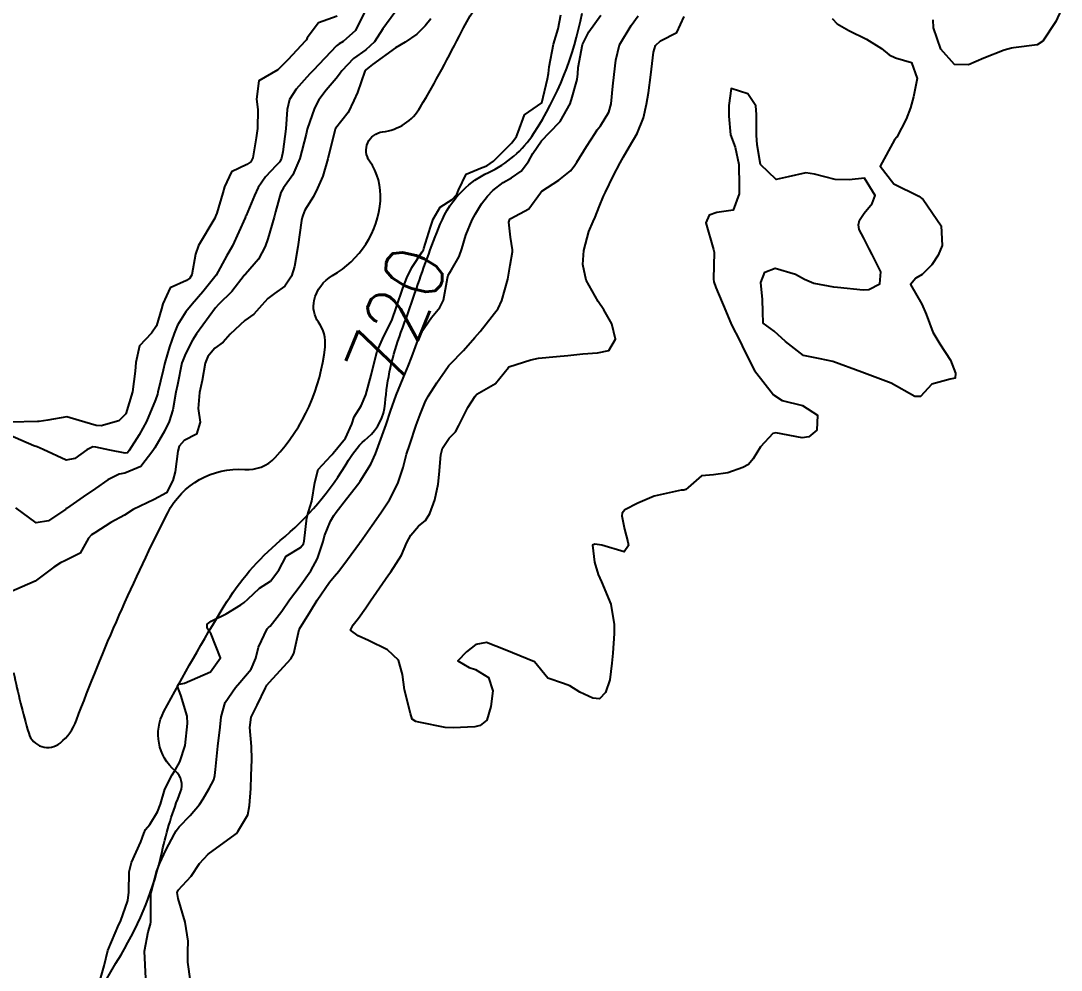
# Model space of a CAD drawing. Header units: metres. Extents: x 318500 to 325275, y 7408834 to 7428799.
# Drawn here: x 321747.1 to 321817.8, y 7416773.4 to 7416837.9 of the extents above; entities that cross this region are included whole.
import ezdxf
from ezdxf.enums import TextEntityAlignment as Align

# ---------------------------------------------------------------- set-up
doc = ezdxf.new("R2010")
doc.units = ezdxf.units.M
doc.header["$MEASUREMENT"] = 0
for name, color, linetype in [('Cotas', 45, 'Continuous'), ('Curvas de Nivel 1m', 11, 'Continuous'), ('Curvas de Nivel 5m', 15, 'Continuous'), ('Hidrografia', 140, 'Continuous')]:
    doc.layers.add(name, color=color, linetype=linetype)
doc.styles.add('Style-STANDARD', font='STANDARD.shx')

msp = doc.modelspace()

# ---------------------------------------------------------------- linework, layer by layer
at = {"layer": 'Curvas de Nivel 1m', "flags": 128}
for points, elevation in [([(321770.431, 7416838.471), (321769.801, 7416837.217), (321768.974, 7416836.486), (321768.699, 7416836.317), (321768.527, 7416836.174), (321766.923, 7416834.514), (321766.727, 7416834.296), (321766.503, 7416834.052), (321765.775, 7416833.246), (321765.319, 7416832.537), (321765.157, 7416831.852), (321765.081, 7416830.541), (321764.877, 7416828.986), (321764.771, 7416828.545), (321764.662, 7416828.311), (321764.422, 7416828.041), (321763.681, 7416827.287), (321763.185, 7416826.562), (321762.941, 7416826.015), (321762.371, 7416824.664), (321762.341, 7416824.6), (321762.329, 7416824.571), (321762.299, 7416824.501), (321761.444, 7416822.584), (321761.046, 7416821.883), (321760.337, 7416820.6), (321759.439, 7416819.476), (321758.709, 7416818.624), (321758.285, 7416818.097), (321757.706, 7416817.205), (321757.475, 7416816.638), (321757.173, 7416815.724), (321756.849, 7416814.644), (321756.73, 7416814.148), (321756.375, 7416812.648), (321756.341, 7416812.516), (321756.205, 7416812.117), (321755.594, 7416810.659), (321755.1, 7416809.742), (321754.43, 7416808.676), (321754.304, 7416808.531), (321754.157, 7416808.492), (321753.115, 7416808.696), (321752.163, 7416808.913), (321751.954, 7416808.921), (321751.555, 7416808.716), (321750.735, 7416808.14), (321750.149, 7416808.021), (321748.569, 7416808.754), (321748.162, 7416808.92), (321747.935, 7416808.991), (321746.175, 7416809.769)], 722), ([(321772.491, 7416838.441), (321771.659, 7416837.338), (321771.099, 7416836.461), (321770.524, 7416835.914), (321769.668, 7416835.329), (321768.885, 7416834.486), (321768.733, 7416834.262), (321768.502, 7416833.963), (321767.814, 7416833.177), (321767.31, 7416832.508), (321767.029, 7416831.954), (321766.533, 7416830.519), (321766.447, 7416830.187), (321766.036, 7416828.526), (321765.54, 7416827.406), (321764.914, 7416826.542), (321764.734, 7416826.206), (321764.375, 7416824.909), (321764.298, 7416824.623), (321764.276, 7416824.551), (321763.848, 7416823.062), (321763.679, 7416822.557), (321763.212, 7416821.686), (321762.322, 7416820.675), (321762.272, 7416820.62), (321762.24, 7416820.571), (321761.397, 7416819.491), (321760.499, 7416818.597), (321760.288, 7416818.367), (321759.002, 7416816.619), (321758.718, 7416816.169), (321758.249, 7416815.254), (321758.065, 7416814.809), (321758.013, 7416814.632), (321757.699, 7416813.154), (321757.605, 7416812.636), (321757.39, 7416811.446), (321757.14, 7416810.641), (321756.824, 7416810), (321756.163, 7416808.868), (321756.081, 7416808.732), (321756.035, 7416808.652), (321755.209, 7416807.599), (321754.137, 7416807.145), (321753.754, 7416807.067), (321752.98, 7416806.697), (321752.124, 7416806.104), (321751.304, 7416805.532), (321750.155, 7416804.73), (321750.127, 7416804.712), (321750.11, 7416804.698), (321748.946, 7416803.898), (321748.095, 7416803.764), (321746.719, 7416804.781)], 721), ([(321755.547, 7416772.787), (321755.466, 7416774.654), (321755.723, 7416775.958), (321755.882, 7416776.495), (321755.901, 7416776.648), (321755.896, 7416778.51), (321755.912, 7416778.648), (321756.314, 7416780.113), (321756.506, 7416780.643), (321756.923, 7416781.514), (321757.505, 7416782.633), (321757.615, 7416782.83), (321757.817, 7416783.098), (321758.578, 7416783.869), (321759.194, 7416784.61), (321759.45, 7416785.002), (321759.857, 7416785.702), (321760.169, 7416786.292), (321760.248, 7416786.594), (321760.285, 7416787.004), (321760.445, 7416788.592), (321760.612, 7416789.887), (321760.685, 7416790.589), (321760.96, 7416791.559), (321761.645, 7416792.575), (321761.953, 7416792.908), (321762.716, 7416793.809), (321763.045, 7416794.559), (321763.216, 7416795.323), (321763.816, 7416796.552), (321763.906, 7416796.646), (321764.003, 7416796.738), (321764.794, 7416797.762), (321765.323, 7416798.531), (321766.04, 7416799.489), (321766.782, 7416800.509), (321767.223, 7416801.342), (321767.602, 7416802.497), (321767.707, 7416802.874), (321768.101, 7416803.889), (321768.326, 7416804.268), (321768.491, 7416804.486), (321769.197, 7416805.401), (321770.028, 7416806.471), (321770.075, 7416806.526), (321770.132, 7416806.603), (321770.863, 7416807.746), (321771.168, 7416808.455), (321771.431, 7416809.191), (321771.895, 7416810.444), (321772.199, 7416811.347), (321772.575, 7416812.435), (321773.048, 7416813.607), (321773.39, 7416814.423), (321773.63, 7416815.039), (321774.14, 7416816.412), (321774.273, 7416816.696), (321774.966, 7416817.721), (321775.532, 7416818.398), (321775.786, 7416818.907), (321776.055, 7416820.393), (321776.119, 7416820.596), (321776.329, 7416820.957), (321776.868, 7416821.856), (321777.038, 7416822.38), (321777.308, 7416823.324), (321777.747, 7416824.369), (321777.966, 7416824.777), (321778.386, 7416825.437), (321778.779, 7416825.97), (321779.141, 7416826.349), (321779.859, 7416826.888), (321780.413, 7416827.205), (321781.077, 7416827.667), (321781.562, 7416828.319), (321781.876, 7416828.875), (321782.444, 7416829.732), (321782.999, 7416830.302), (321783.715, 7416831.037), (321784.416, 7416832.281), (321784.431, 7416832.33), (321784.484, 7416832.548), (321784.871, 7416833.908), (321784.917, 7416834.274), (321784.942, 7416834.703), (321785.236, 7416836.273), (321785.677, 7416837.134), (321786.48, 7416838.261)], 721), ([(321817.784, 7416838.63), (321817.425, 7416837.847), (321816.54, 7416836.5), (321816.151, 7416836.249), (321814.532, 7416836.04), (321814.397, 7416836.018), (321813.911, 7416835.889), (321812.524, 7416835.351), (321811.492, 7416834.898), (321810.52, 7416834.908), (321809.599, 7416835.949), (321809.107, 7416837.399), (321809.071, 7416837.955)], 723), ([(321768.556, 7416838.205), (321767.299, 7416837.758), (321766.533, 7416836.72), (321766.469, 7416836.583), (321766.417, 7416836.522), (321765.217, 7416835.24), (321764.532, 7416834.55), (321763.249, 7416833.812), (321763.091, 7416832.564), (321763.174, 7416831.858), (321763.146, 7416830.563), (321763.065, 7416829.943), (321762.829, 7416828.566), (321762.689, 7416828.305), (321762.423, 7416828.113), (321761.378, 7416827.623), (321760.898, 7416826.593), (321760.801, 7416826.187), (321760.373, 7416824.804), (321760.316, 7416824.655), (321760.298, 7416824.601), (321760.249, 7416824.482), (321759.144, 7416822.618), (321758.929, 7416822.034), (321758.674, 7416820.625), (321758.557, 7416820.386), (321758.314, 7416820.228), (321757.203, 7416819.745), (321756.702, 7416818.646), (321756.622, 7416818.311), (321756.275, 7416817.165), (321755.95, 7416816.655), (321755.127, 7416815.797), (321754.871, 7416814.671), (321754.827, 7416814.075), (321754.644, 7416812.673), (321754.195, 7416811.182), (321753.713, 7416810.687), (321752.526, 7416810.364), (321752.185, 7416810.386), (321751.026, 7416810.722), (321750.192, 7416810.966), (321748.888, 7416810.75), (321748.298, 7416810.648), (321748.188, 7416810.645), (321746.368, 7416810.607)], 723), ([(321758.582, 7416772.616), (321758.406, 7416773.912), (321758.405, 7416774.62), (321758.437, 7416775.339), (321758.234, 7416776.622), (321757.754, 7416778.233), (321757.696, 7416778.631), (321757.705, 7416778.686), (321757.763, 7416778.808), (321758.644, 7416779.75), (321759.213, 7416780.609), (321759.796, 7416781.242), (321761.638, 7416782.573), (321761.722, 7416782.66), (321761.813, 7416782.775), (321762.481, 7416783.912), (321762.614, 7416784.562), (321762.702, 7416785.717), (321762.728, 7416786.561), (321762.756, 7416787.686), (321762.746, 7416788.561), (321762.616, 7416789.856), (321762.716, 7416790.562), (321763.119, 7416791.371), (321763.689, 7416792.553), (321763.783, 7416792.72), (321763.954, 7416792.943), (321765.405, 7416794.528), (321765.61, 7416794.891), (321765.983, 7416796.52), (321766, 7416796.551), (321766.758, 7416797.77), (321767.208, 7416798.502), (321768.042, 7416799.739), (321768.384, 7416800.149), (321768.667, 7416800.484), (321769.264, 7416801.276), (321770.079, 7416802.379), (321770.117, 7416802.431), (321770.143, 7416802.469), (321770.949, 7416803.606), (321771.542, 7416804.449), (321772.119, 7416805.336), (321772.684, 7416806.432), (321773.049, 7416807.524), (321773.286, 7416808.423), (321773.494, 7416809.096), (321773.945, 7416810.414), (321774.197, 7416811.129), (321774.578, 7416812.035), (321774.779, 7416812.404), (321775.347, 7416813.275), (321776.11, 7416814.391), (321776.165, 7416814.467), (321776.242, 7416814.555), (321777.152, 7416815.481), (321777.93, 7416816.365), (321778.274, 7416816.77), (321779.509, 7416818.342), (321779.764, 7416818.872), (321780.174, 7416820.332), (321780.2, 7416820.454), (321780.334, 7416821.272), (321780.483, 7416822.194), (321780.481, 7416822.329), (321780.358, 7416823.173), (321780.239, 7416824.202), (321780.271, 7416824.331), (321780.308, 7416824.394), (321780.372, 7416824.444), (321781.6, 7416825.1), (321782.398, 7416826.192), (321782.436, 7416826.272), (321782.483, 7416826.309), (321783.641, 7416827.062), (321784.421, 7416827.695), (321784.686, 7416828.016), (321784.849, 7416828.274), (321785.511, 7416829.334), (321786.093, 7416830.255), (321786.24, 7416830.466), (321786.458, 7416830.754), (321787.034, 7416831.682), (321787.188, 7416832.243), (321787.302, 7416833.438), (321787.404, 7416834.241), (321787.497, 7416835.218), (321787.749, 7416836.242), (321788.55, 7416837.572), (321789.028, 7416838.223)], 722), ([(321802.222, 7416838.045), (321802.555, 7416837.684), (321803.347, 7416837.233), (321804.539, 7416836.634), (321805.563, 7416836.005), (321806.096, 7416835.566), (321806.524, 7416835.366), (321807.609, 7416835.062), (321807.999, 7416833.968), (321807.747, 7416832.715), (321807.531, 7416831.974), (321807.242, 7416831.205), (321806.607, 7416829.988), (321806.448, 7416829.801), (321805.476, 7416828.004), (321806.412, 7416826.815), (321808.113, 7416825.964), (321808.397, 7416825.75), (321809.633, 7416823.947), (321809.692, 7416822.612), (321809.418, 7416821.949), (321808.997, 7416821.296), (321808.33, 7416820.643), (321807.903, 7416820.39), (321807.541, 7416819.972), (321808.3, 7416818.633), (321808.611, 7416817.955), (321809.055, 7416816.725), (321809.535, 7416815.941), (321810.253, 7416814.812), (321810.599, 7416813.926), (321810.572, 7416813.59), (321810.234, 7416813.525), (321808.979, 7416813.199), (321808.216, 7416812.349), (321807.826, 7416812.355), (321806.229, 7416813.254), (321804.24, 7416814.01), (321802.25, 7416814.736), (321801.404, 7416814.901), (321800.256, 7416815.139), (321799.031, 7416816.082), (321798.277, 7416816.79), (321797.524, 7416817.343), (321797.498, 7416818.102), (321797.47, 7416818.935), (321797.361, 7416820.104), (321797.629, 7416820.802), (321798.335, 7416821.082), (321799.731, 7416820.674), (321800.324, 7416820.323), (321800.978, 7416820.06), (321802.316, 7416819.8), (321802.573, 7416819.779), (321804.314, 7416819.595), (321804.708, 7416819.613), (321805.455, 7416819.999), (321805.515, 7416820.815), (321804.927, 7416822.004), (321804.737, 7416822.389), (321804.361, 7416823.113), (321804.041, 7416823.697), (321804.006, 7416824.024), (321804.063, 7416824.335), (321804.382, 7416824.808), (321804.926, 7416825.478), (321805.141, 7416826.009), (321804.417, 7416827.182), (321803.376, 7416827.07), (321802.416, 7416827.089), (321801.012, 7416827.47), (321800.422, 7416827.551), (321799.233, 7416827.272), (321798.415, 7416827.093), (321797.351, 7416828.111), (321797.108, 7416829.449), (321797.072, 7416830.114), (321797.064, 7416831.521), (321797.027, 7416832.115), (321796.492, 7416832.927), (321795.355, 7416833.28), (321795.179, 7416832.14), (321795.196, 7416831.412), (321795.299, 7416830.137), (321795.614, 7416829.305), (321795.876, 7416828.128), (321795.884, 7416826.652), (321795.889, 7416826.128), (321795.491, 7416825.026), (321794.381, 7416824.864), (321793.849, 7416824.684), (321793.629, 7416824.157), (321794.152, 7416822.352), (321794.203, 7416822.151), (321794.154, 7416820.32), (321794.171, 7416820.151), (321794.314, 7416819.762), (321794.985, 7416818.14), (321795.372, 7416817.225), (321795.935, 7416816.125), (321796.26, 7416815.452), (321796.936, 7416814.11), (321798.216, 7416812.469), (321798.826, 7416812.084), (321800.207, 7416811.734), (321801.225, 7416811.079), (321801.165, 7416810.055), (321800.635, 7416809.611), (321800.182, 7416809.541), (321798.385, 7416809.89), (321798.186, 7416809.841), (321797.348, 7416808.927), (321796.836, 7416808.11), (321796.536, 7416807.733), (321796.151, 7416807.519), (321795.126, 7416807.154), (321794.143, 7416807.024), (321793.34, 7416806.96), (321792.422, 7416806.167), (321792.275, 7416806.022), (321792.128, 7416805.99), (321791.942, 7416805.987), (321790.124, 7416805.588), (321789, 7416805.098), (321788.114, 7416804.652), (321787.933, 7416804.411), (321787.921, 7416804.232), (321788.096, 7416803.323), (321788.332, 7416802.475), (321788.368, 7416802.226), (321788.073, 7416801.783), (321786.557, 7416802.245), (321786.081, 7416802.324), (321785.925, 7416802.252), (321786.063, 7416801.099), (321786.309, 7416800.247), (321786.535, 7416799.755), (321787.165, 7416798.239), (321787.384, 7416796.862), (321787.386, 7416796.236), (321787.3, 7416794.917), (321787.237, 7416794.237), (321787.094, 7416793.103), (321786.802, 7416792.241), (321786.396, 7416791.793), (321785.944, 7416791.847), (321785.058, 7416792.263), (321784.377, 7416792.696), (321783.956, 7416792.844), (321782.881, 7416793.218), (321781.97, 7416794.31), (321779.982, 7416795.135), (321778.711, 7416795.627), (321777.987, 7416795.498), (321777.358, 7416794.991), (321776.769, 7416794.378), (321777.533, 7416793.933), (321777.964, 7416793.785), (321778.863, 7416793.25), (321779.149, 7416792.342), (321779.005, 7416791.273), (321778.729, 7416790.348), (321778.289, 7416789.98), (321777.913, 7416789.907), (321776.459, 7416789.834), (321775.912, 7416789.855), (321774.115, 7416790.21), (321773.918, 7416790.26), (321773.667, 7416790.414), (321773.546, 7416790.795), (321773.139, 7416792.422), (321772.995, 7416793.459), (321772.726, 7416794.429), (321771.98, 7416795.124), (321770.692, 7416795.757), (321769.994, 7416796.087), (321769.469, 7416796.475), (321769.651, 7416796.827), (321770.012, 7416797.278), (321770.503, 7416797.983), (321770.826, 7416798.458), (321772.048, 7416800.222), (321772.217, 7416800.438), (321772.932, 7416801.562), (321773.308, 7416802.422), (321773.572, 7416802.934), (321774.097, 7416803.545), (321774.577, 7416803.931), (321774.863, 7416804.402), (321775.196, 7416805.323), (321775.429, 7416806.397), (321775.496, 7416807.04), (321775.612, 7416808.395), (321775.73, 7416808.83), (321776.177, 7416809.519), (321776.612, 7416809.955), (321776.831, 7416810.38), (321777.438, 7416811.607), (321777.946, 7416812.364), (321778.067, 7416812.508), (321778.214, 7416812.607), (321779.322, 7416813.245), (321780.205, 7416814.331), (321780.218, 7416814.352), (321780.241, 7416814.368), (321781.719, 7416814.844), (321782.25, 7416814.946), (321783.473, 7416815.07), (321784.253, 7416815.141), (321785.272, 7416815.248), (321786.256, 7416815.316), (321787.033, 7416815.468), (321787.483, 7416816.238), (321787.232, 7416817.289), (321786.682, 7416818.246), (321786.298, 7416818.809), (321785.502, 7416820.262), (321785.268, 7416821.334), (321785.336, 7416822.265), (321785.676, 7416823.573), (321785.974, 7416824.256), (321786.096, 7416824.532), (321786.385, 7416825.232), (321786.68, 7416825.963), (321786.798, 7416826.246), (321787.33, 7416827.328), (321787.801, 7416828.236), (321788.021, 7416828.647), (321788.441, 7416829.351), (321788.968, 7416830.222), (321789.4, 7416831.282), (321789.593, 7416832.213), (321789.722, 7416832.982), (321789.886, 7416834.209), (321790.079, 7416835.76), (321790.208, 7416836.205), (321790.535, 7416836.521), (321791.651, 7416837.082), (321792.149, 7416838.184)], 723)]:
    msp.add_lwpolyline(points, dxfattribs=dict(at, elevation=elevation))
at = {"layer": 'Curvas de Nivel 5m', "elevation": 720, "flags": 128}
for points in [[(321752.442, 7416772.699), (321752.727, 7416773.662), (321752.981, 7416774.691), (321753.728, 7416776.473), (321753.828, 7416776.679), (321754.327, 7416778.096), (321754.393, 7416778.67), (321754.417, 7416780.033), (321754.577, 7416780.668), (321755.228, 7416782.083), (321755.415, 7416782.656), (321755.541, 7416782.927), (321755.819, 7416783.253), (321756.357, 7416784.12), (321756.558, 7416784.643), (321756.842, 7416785.653), (321757.339, 7416786.635), (321757.556, 7416786.95), (321757.879, 7416787.509), (321758.22, 7416788.625), (321758.398, 7416790.137), (321758.372, 7416790.623), (321757.941, 7416792.054), (321757.703, 7416792.632), (321757.783, 7416792.8), (321757.952, 7416792.83), (321758.196, 7416792.87), (321759.96, 7416793.63), (321760.628, 7416794.59), (321759.994, 7416796.198), (321759.727, 7416796.604), (321759.721, 7416796.887), (321760.007, 7416797.079), (321761.013, 7416797.587), (321762.024, 7416798.191), (321762.249, 7416798.345), (321762.494, 7416798.565), (321763.279, 7416799.317), (321764.043, 7416799.801), (321764.602, 7416800.542), (321765.1, 7416801.499), (321766.074, 7416802.095), (321766.266, 7416802.328), (321766.319, 7416802.516), (321766.505, 7416804.113), (321766.606, 7416804.513), (321766.848, 7416805.24), (321767.041, 7416806.506), (321767.264, 7416807.382), (321768.158, 7416808.338), (321768.235, 7416808.413), (321768.301, 7416808.489), (321769.132, 7416809.524), (321769.55, 7416810.476), (321769.709, 7416810.961), (321770.203, 7416811.725), (321770.518, 7416812.465), (321770.886, 7416813.805), (321771.039, 7416814.458), (321771.273, 7416815.437), (321771.729, 7416816.448), (321772.281, 7416817.511), (321772.605, 7416818.435), (321773.026, 7416819.712), (321773.31, 7416820.425), (321773.643, 7416821.108), (321774.347, 7416822.178), (321774.435, 7416822.323), (321774.465, 7416822.409), (321774.917, 7416823.852), (321775.098, 7416824.403), (321775.559, 7416825.221), (321776.39, 7416825.752), (321776.702, 7416826.079), (321776.818, 7416826.384), (321777.33, 7416827.463), (321778.423, 7416827.907), (321778.746, 7416828.034), (321779.182, 7416828.349), (321780.443, 7416829.593), (321780.751, 7416830.023), (321780.862, 7416830.326), (321781.296, 7416831.493), (321782.48, 7416832.31), (321782.864, 7416833.945), (321782.927, 7416834.304), (321782.975, 7416834.764), (321783.268, 7416836.299), (321783.587, 7416837.336), (321783.78, 7416838.292)], [(321774.938, 7416838.022), (321774.547, 7416837.549), (321773.98, 7416836.977), (321773.19, 7416836.43), (321772.526, 7416836.054), (321770.97, 7416834.919), (321770.511, 7416834.544), (321770.471, 7416834.51), (321770.444, 7416834.471), (321769.941, 7416833.023), (321769.706, 7416832.478), (321769.303, 7416831.646), (321768.451, 7416830.568), (321768.422, 7416830.519), (321768.412, 7416830.491), (321768.396, 7416830.438), (321767.926, 7416828.498), (321767.592, 7416827.322), (321767.237, 7416826.507), (321766.955, 7416825.948), (321766.377, 7416825.013), (321766.236, 7416824.658), (321766.195, 7416824.523), (321766.147, 7416824.303), (321765.889, 7416822.527), (321765.667, 7416821.193), (321765.454, 7416820.533), (321765.005, 7416819.844), (321764.302, 7416819.354), (321763.847, 7416819.004), (321763.445, 7416818.558), (321762.892, 7416817.955), (321762.279, 7416817.519), (321761.289, 7416816.585), (321760.805, 7416816.049), (321760.256, 7416815.641), (321759.777, 7416815.077), (321759.595, 7416814.61), (321759.387, 7416813.448), (321759.216, 7416812.615), (321759.12, 7416811.537), (321759.241, 7416810.614), (321758.994, 7416809.801), (321758.171, 7416809.369), (321757.83, 7416808.968), (321757.73, 7416808.634), (321757.54, 7416807.235), (321757.397, 7416806.637), (321756.951, 7416805.812), (321756.117, 7416805.354), (321754.69, 7416804.671), (321754.104, 7416804.294), (321753.184, 7416803.781), (321752.086, 7416803.096), (321751.856, 7416802.94), (321751.664, 7416802.714), (321751.09, 7416801.695), (321750.057, 7416801.174), (321749.75, 7416801.04), (321749.307, 7416800.741), (321748.041, 7416799.811), (321746.266, 7416799.02)]]:
    msp.add_lwpolyline(points, dxfattribs=at)
at = {"layer": 'Hidrografia'}
for points in [[(321746.563, 7416793.588, 0.017968), (321747.596, 7416789.463, 0.5392), (321749.734, 7416788.8, 0.1315), (321750.841, 7416790.347, -0.027633), (321757.044, 7416804.442, -0.30301), (321762.281, 7416807.389, 0.228776), (321764.346, 7416808.199, 0.162898), (321767.738, 7416815.713, 0.180252), (321767.296, 7416817.407, -0.210325), (321767.001, 7416818.88, -0.213162), (321768.254, 7416820.574, 0.249424), (321771.5, 7416825.657, 0.174219), (321770.767, 7416828.349, -0.565463), (321771.652, 7416830.338, 0.233079), (321774.234, 7416832.032, 0.017069), (321777.036, 7416837.188, -0.069271), (321779.18, 7416840.308, 0.034635)], [(321748.931, 7416764.706, -0.035525), (321753.871, 7416774.412, 0.081371), (321756.664, 7416781.417, -0.040755), (321757.914, 7416785.477, 0.323236), (321757.557, 7416786.901, -0.354522), (321756.784, 7416790.938, -0.013267), (321760.885, 7416798.12, -0.082554), (321764.696, 7416802.554, 0.085685), (321769.332, 7416808.015, -0.085181), (321770.64, 7416809.558, 0.201895), (321771.828, 7416811.873, -0.07135), (321772.901, 7416816.706, 0.009409), (321773.852, 7416819.377, -0.014509), (321775.575, 7416824.067, -0.104042), (321777.121, 7416826.382, -0.086048), (321778.844, 7416827.569, 0.141536), (321781.934, 7416830.24, 0.097936), (321785.21, 7416838.404, -0.070207)]]:
    msp.add_lwpolyline(points, format="xyb", dxfattribs=at)

# ---------------------------------------------------------------- texts
at = {"layer": 'Cotas', "style": 'Style-STANDARD'}
msp.add_text('720', height=4, rotation=67.63354, dxfattribs=at).set_placement((321772.605, 7416817.92, 720), align=Align.MIDDLE_CENTER)

doc.saveas('drawing.dxf')
